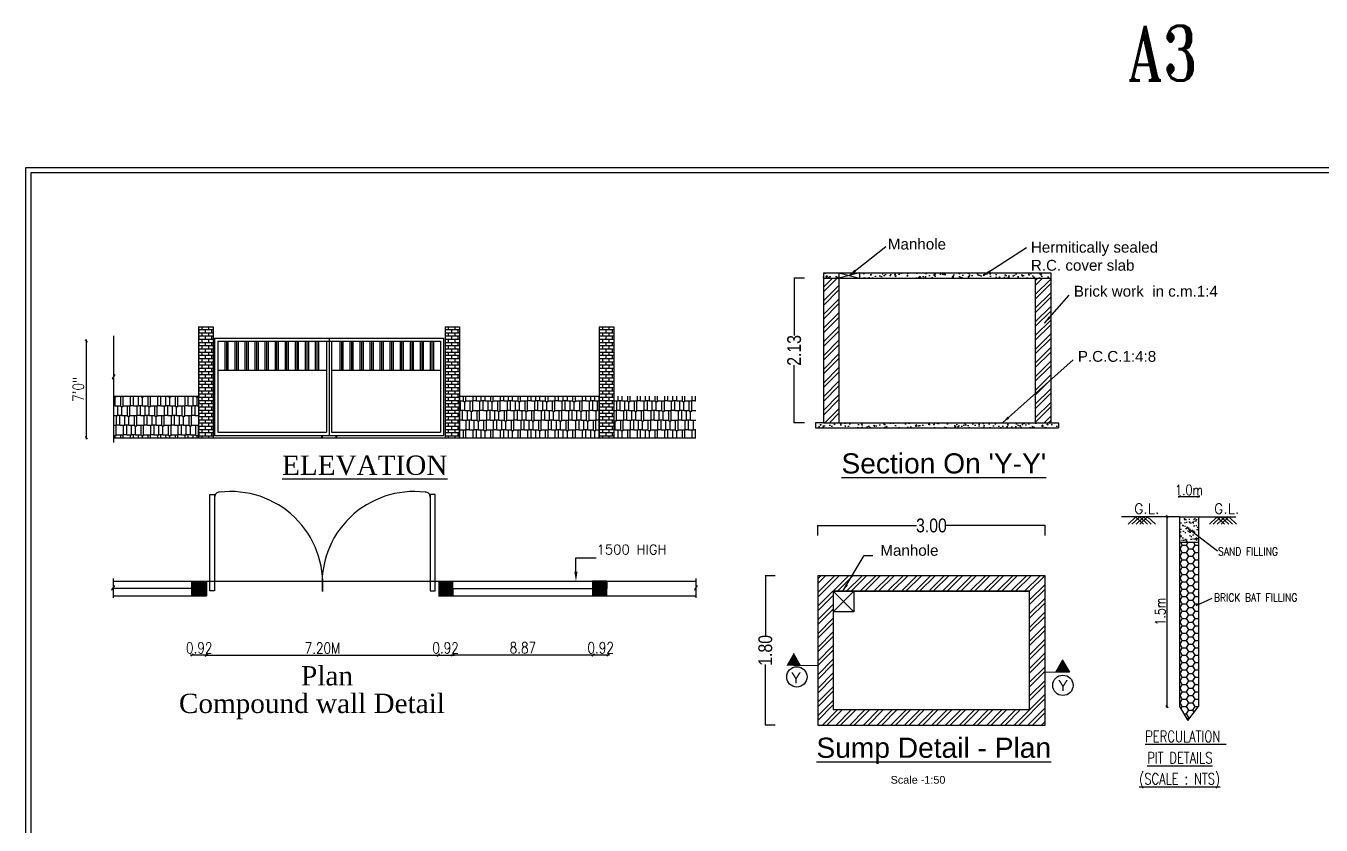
# Model space of a CAD drawing. Header units: metres. Extents: x 574 to 1032, y -195 to -67.
# Drawn here: x 774.5 to 863, y -121.4 to -66.8 of the extents above; entities that cross this region are included whole.
import ezdxf

# ---------------------------------------------------------------- set-up
doc = ezdxf.new("R2010")
doc.units = ezdxf.units.M
doc.header["$LTSCALE"] = 20
doc.header["$MEASUREMENT"] = 0
doc.header["$PDMODE"] = 2
for name, color, linetype, lineweight in [('A-DETL-GENF', 3, 'Continuous', 9), ('Doors', 5, 'Continuous', 15), ('others', 4, 'Continuous', 20), ('Walls', 1, 'Continuous', 30), ('Y', 2, 'Continuous', 18)]:
    doc.layers.add(name, color=color, linetype=linetype, lineweight=lineweight)
for name, color, linetype in [('Hat', 9, 'Continuous'), ('L4', 7, 'Continuous'), ('line', 1, 'Continuous'), ('RED', 1, 'Continuous'), ('TEXT', 3, 'Continuous'), ('txt', 2, 'Continuous')]:
    doc.layers.add(name, color=color, linetype=linetype)
doc.styles.add('RD', font='romand.shx', dxfattribs={"width": 0.8})
doc.styles.add('ROMANT', font='romant__.ttf')
doc.styles.add('RS', font='romans.shx', dxfattribs={"width": 0.8})
doc.styles.add('RT', font='romantic.ttf')
doc.styles.get("Standard").update_dxf_attribs({"font": 'arial.ttf'})
doc.styles.add('style1', font='ARIALN.TTF')
doc.styles.add('SWIS721LTCNBT', font='romans.shx')
doc.dimstyles.new('mohan', dxfattribs={"dimtxt": 9, "dimasz": 4.5, "dimexe": 4.5, "dimexo": 9, "dimgap": 0.0625, "dimtad": 0, "dimdec": 4, "dimzin": 0, "dimdsep": 46, "dimlunit": 4, "dimtxsty": 'Standard', "dimblk": 'ARCHTICK', "dimcen": 0.09, "dimclrd": 9, "dimclre": 9, "dimclrt": 7, "dimadec": 0, "dimazin": 0, "dimtfac": 1, "dimtdec": 4, "dimtix": 1, "dimtofl": 0, "dimtmove": 2, "dimatfit": 0, "dimfxl": 0, "dimtolj": 1, "dimtzin": 0, "dimlwd": -1, "dimarcsym": 0})
doc.dimstyles.new('my1', dxfattribs={"dimtxt": 0.23, "dimasz": 0.15, "dimexe": 0, "dimexo": 24, "dimgap": 0.1, "dimtad": 1, "dimtoh": 1, "dimzin": 3, "dimdsep": 46, "dimtxsty": 'RS', "dimblk": 'OBLIQUE', "dimcen": 0.09, "dimdle": 0.1, "dimse1": 1, "dimse2": 1, "dimclrd": 8, "dimclre": 256, "dimclrt": 210, "dimadec": 0, "dimazin": 0, "dimtfac": 0.1, "dimtofl": 0, "dimtmove": 0, "dimatfit": 3, "dimldrblk": 'OBLIQUE', "dimfxl": 0, "dimtolj": 1, "dimtzin": 0, "dimarcsym": 0})
doc.dimstyles.new('Rj Approval Inner', dxfattribs={"dimtxt": 0.23, "dimasz": 0.18, "dimexe": 0.18, "dimexo": 0.0625, "dimgap": 0.09, "dimtad": 0, "dimzin": 0, "dimdsep": 46, "dimtxsty": 'style1', "dimblk": 'OBLIQUE', "dimcen": 0.09, "dimclrd": 8, "dimclre": 8, "dimclrt": 256, "dimadec": 0, "dimazin": 0, "dimtfac": 1, "dimtofl": 0, "dimtmove": 1, "dimatfit": 3, "dimfxl": 0, "dimtolj": 1, "dimtzin": 0, "dimlwd": -1, "dimlwe": -1, "dimarcsym": 0})
pattern_1 = [(50, (20613.6865, 15947.0417), (7.1726018, -0.6275213), [0.75, -8.25]), (355, (20613.6865, 15947.042), (-1.3875133, 7.5219213), [0.6, -6.6]), (100.4514, (20614.284, 15946.9894), (5.7850938, 6.8943954), [0.637402, -7.0114211]), (46.1842, (20613.6865, 15949.042), (10.6724105, -1.65519), [1.125, -12.375]), (96.6356, (20614.576, 15948.904), (9.346627, 9.7411787), [0.956103, -10.51713]), (351.1842, (20613.687, 15949.042), (9.3466195, 9.741186), [0.9, -9.9]), (21, (20614.6865, 15948.5417), (5.9690705, -4.0261889), [0.75, -8.25]), (326, (20614.6865, 15948.542), (2.4331533, 7.2515005), [0.6, -6.6]), (71.4514, (20615.184, 15948.206), (8.4022263, 3.225305), [0.637402, -7.0114211]), (37.5, (20613.6865, 15947.0417), (0.12159855, 3.32893854), [0, -6.52, 0, -6.7, 0, -6.625]), (7.5, (20613.6865, 15947.0417), (2.63069537, 3.9441171), [0, -3.82, 0, -6.37, 0, -2.525]), (327.5, (20611.4565, 15947.0417), (5.33822436, -0.22554872), [0, -2.5, 0, -7.8, 0, -10.35]), (317.5, (20610.4565, 15947.0417), (5.8318617, 1.0010498), [0, -3.25, 0, -5.18, 0, -7.35])]

# ---------------------------------------------------------------- blocks, each defined once
blk = doc.blocks.new('_ArchTick')
at = {"color": 0, "linetype": 'ByBlock', "const_width": 0.15}
blk.add_lwpolyline([(-0.5, -0.5), (0.5, 0.5)], dxfattribs=at)
blk = doc.blocks.new('_Oblique')
at = {"color": 0, "linetype": 'ByBlock', "lineweight": -2}
blk.add_line((-0.5, -0.5), (0.5, 0.5), dxfattribs=at)
blk = doc.blocks.new('*D497')
at = {"color": 8, "ltscale": 100}
for p, q in [((-73.11, 17.05), (-73.11, 23)), ((-73.11, 22.82), (-15.71, 22.82)), ((58.89, 22.82), (1.49, 22.82)), ((58.89, 17.05), (58.89, 23))]:
    blk.add_line(p, q, dxfattribs=at)
at = {"layer": 'Defpoints', "color": 0, "ltscale": 100}
for p in [(58.89, 22.82), (-73.11, -11.86, 9.84), (58.89, -11.86, 9.84)]:
    blk.add_point(p, dxfattribs=at)
at = {"color": 8, "ltscale": 100, "xscale": 0.18, "yscale": 0.18, "zscale": 0.18, "rotation": 180}
blk.add_blockref('_Oblique', (-73.11, 22.82), dxfattribs=at)
at = {"color": 8, "ltscale": 100, "xscale": 0.18, "yscale": 0.18, "zscale": 0.18}
blk.add_blockref('_Oblique', (58.89, 22.82), dxfattribs=at)
at = {"ltscale": 100, "insert": (-7.11, 22.82), "char_height": 8, "attachment_point": 5, "style": 'style1'}
blk.add_mtext('\\A1;3.00', dxfattribs=at)
blk = doc.blocks.new('*D492')
at = {"color": 8, "ltscale": 100}
for p, q in [((-97.85, -6.31), (-103.74, -6.31)), ((-103.56, -6.31), (-103.56, -41.36)), ((-103.56, -93), (-103.56, -57.95)), ((-97.85, -93), (-103.74, -93))]:
    blk.add_line(p, q, dxfattribs=at)
at = {"layer": 'Defpoints', "color": 0, "ltscale": 100}
for p in [(-73.11, -6.31, 9.84), (-103.56, -93), (-73.11, -93, 9.84)]:
    blk.add_point(p, dxfattribs=at)
at = {"color": 8, "ltscale": 100, "xscale": 0.18, "yscale": 0.18, "zscale": 0.18}
for p, rotation in [((-103.56, -6.31), 90), ((-103.56, -93), 270)]:
    blk.add_blockref('_Oblique', p, dxfattribs=dict(at, rotation=rotation))
at = {"ltscale": 100, "insert": (-103.56, -49.65), "char_height": 8, "attachment_point": 5, "rotation": 90, "style": 'style1'}
blk.add_mtext('\\A1;1.80', dxfattribs=at)
blk = doc.blocks.new('*D496')
at = {"color": 8, "ltscale": 100}
for p, q in [((-80.8, 166.5), (-86.98, 166.5)), ((-86.8, 166.5), (-86.8, 133.17)), ((-86.8, 82.5), (-86.8, 115.84)), ((-80.8, 82.5), (-86.98, 82.5))]:
    blk.add_line(p, q, dxfattribs=at)
at = {"layer": 'Defpoints', "color": 0, "ltscale": 100}
for p in [(-86.8, 166.5), (-69.87, 166.5), (-72.12, 82.5)]:
    blk.add_point(p, dxfattribs=at)
at = {"color": 8, "ltscale": 100, "xscale": 0.18, "yscale": 0.18, "zscale": 0.18}
for p, rotation in [((-86.8, 166.5), 90), ((-86.8, 82.5), 270)]:
    blk.add_blockref('_Oblique', p, dxfattribs=dict(at, rotation=rotation))
at = {"ltscale": 100, "insert": (-86.8, 124.5), "char_height": 8, "attachment_point": 5, "rotation": 90, "style": 'style1'}
blk.add_mtext('\\A1;2.13', dxfattribs=at)
blk = doc.blocks.new('*D438')
at = {"layer": 'A-DETL-GENF', "color": 8, "lineweight": -2, "ltscale": 2}
blk.add_line((852.482, -100.25), (852.482, -113.407), dxfattribs=at)
at = {"layer": 'Defpoints', "color": 0, "ltscale": 2}
for p in [(853.347, -100.35), (852.482, -113.307), (853.347, -113.307)]:
    blk.add_point(p, dxfattribs=at)
at = {"layer": 'A-DETL-GENF', "color": 8, "lineweight": -2, "ltscale": 2, "xscale": 0.15, "yscale": 0.15, "zscale": 0.15}
for p, rotation in [((852.482, -100.35), 90), ((852.482, -113.307), 270)]:
    blk.add_blockref('_Oblique', p, dxfattribs=dict(at, rotation=rotation))
at = {"layer": 'A-DETL-GENF', "color": 210, "ltscale": 2, "insert": (852.032, -106.829), "char_height": 0.7, "attachment_point": 5, "rotation": 90, "style": 'RS'}
blk.add_mtext('\\A1;1.5m', dxfattribs=at)
blk = doc.blocks.new('*D430')
at = {"layer": 'A-DETL-GENF', "color": 8, "lineweight": -2, "ltscale": 2}
blk.add_line((853.247, -98.956), (854.742, -98.956), dxfattribs=at)
at = {"layer": 'Defpoints', "color": 0, "ltscale": 2}
for p in [(854.642, -98.956), (853.347, -100.35), (854.642, -100.35)]:
    blk.add_point(p, dxfattribs=at)
at = {"layer": 'A-DETL-GENF', "color": 8, "lineweight": -2, "ltscale": 2, "xscale": 0.15, "yscale": 0.15, "zscale": 0.15, "rotation": 180}
blk.add_blockref('_Oblique', (853.347, -98.956), dxfattribs=at)
at = {"layer": 'A-DETL-GENF', "color": 8, "lineweight": -2, "ltscale": 2, "xscale": 0.15, "yscale": 0.15, "zscale": 0.15}
blk.add_blockref('_Oblique', (854.642, -98.956), dxfattribs=at)
at = {"layer": 'A-DETL-GENF', "color": 210, "ltscale": 2, "insert": (853.994, -98.506), "char_height": 0.7, "attachment_point": 5, "style": 'RS'}
blk.add_mtext('\\A1;1.0m', dxfattribs=at)
blk = doc.blocks.new('A')
at = {"layer": 'Y'}
blk.add_circle((-0.07, -0.04), 0.467, dxfattribs=at)
blk = doc.blocks.new('*D439')
at = {"layer": 'A-DETL-GENF', "color": 8, "lineweight": -2, "ltscale": 2}
blk.add_line((785.533, -120.086), (800.414, -120.086), dxfattribs=at)
at = {"layer": 'Defpoints', "color": 0, "ltscale": 2}
for p in [(800.314, -118.628), (785.633, -120.086), (800.314, -120.086)]:
    blk.add_point(p, dxfattribs=at)
at = {"layer": 'A-DETL-GENF', "color": 8, "lineweight": -2, "ltscale": 2, "xscale": 0.15, "yscale": 0.15, "zscale": 0.15, "rotation": 180}
blk.add_blockref('_Oblique', (785.633, -120.086), dxfattribs=at)
at = {"layer": 'A-DETL-GENF', "color": 8, "lineweight": -2, "ltscale": 2, "xscale": 0.15, "yscale": 0.15, "zscale": 0.15}
blk.add_blockref('_Oblique', (800.314, -120.086), dxfattribs=at)
at = {"layer": 'A-DETL-GENF', "color": 210, "ltscale": 2, "insert": (792.974, -119.636), "char_height": 0.7, "attachment_point": 5, "style": 'RS'}
blk.add_mtext('\\A1;{\\Fromans|c1;7.20}M', dxfattribs=at)
blk = doc.blocks.new('*D433')
at = {"layer": 'A-DETL-GENF', "color": 8, "lineweight": -2, "ltscale": 2}
blk.add_line((785.733, -120.074), (784.618, -120.074), dxfattribs=at)
at = {"layer": 'Defpoints', "color": 0, "ltscale": 2}
for p in [(784.718, -117.535), (785.633, -118.398), (784.718, -120.074)]:
    blk.add_point(p, dxfattribs=at)
at = {"layer": 'A-DETL-GENF', "color": 8, "lineweight": -2, "ltscale": 2, "xscale": 0.15, "yscale": 0.15, "zscale": 0.15, "rotation": 180}
blk.add_blockref('_Oblique', (784.718, -120.074), dxfattribs=at)
at = {"layer": 'A-DETL-GENF', "color": 8, "lineweight": -2, "ltscale": 2, "xscale": 0.15, "yscale": 0.15, "zscale": 0.15}
blk.add_blockref('_Oblique', (785.633, -120.074), dxfattribs=at)
at = {"layer": 'A-DETL-GENF', "color": 210, "ltscale": 2, "insert": (785.175, -119.624), "char_height": 0.7, "attachment_point": 5, "style": 'RS'}
blk.add_mtext('\\A1;0.92', dxfattribs=at)
blk = doc.blocks.new('*D434')
at = {"layer": 'A-DETL-GENF', "color": 8, "lineweight": -2, "ltscale": 2}
blk.add_line((800.214, -120.074), (801.329, -120.074), dxfattribs=at)
at = {"layer": 'Defpoints', "color": 0, "ltscale": 2}
for p in [(801.229, -117.535), (800.314, -118.398), (801.229, -120.074)]:
    blk.add_point(p, dxfattribs=at)
at = {"layer": 'A-DETL-GENF', "color": 8, "lineweight": -2, "ltscale": 2, "xscale": 0.15, "yscale": 0.15, "zscale": 0.15, "rotation": 180}
blk.add_blockref('_Oblique', (800.314, -120.074), dxfattribs=at)
at = {"layer": 'A-DETL-GENF', "color": 8, "lineweight": -2, "ltscale": 2, "xscale": 0.15, "yscale": 0.15, "zscale": 0.15}
blk.add_blockref('_Oblique', (801.229, -120.074), dxfattribs=at)
at = {"layer": 'A-DETL-GENF', "color": 210, "ltscale": 2, "insert": (800.772, -119.624), "char_height": 0.7, "attachment_point": 5, "style": 'RS'}
blk.add_mtext('\\A1;0.92', dxfattribs=at)
blk = doc.blocks.new('*D435')
at = {"layer": 'A-DETL-GENF', "color": 8, "lineweight": -2, "ltscale": 2}
blk.add_line((801.129, -120.064), (810.199, -120.064), dxfattribs=at)
at = {"layer": 'Defpoints', "color": 0, "ltscale": 2}
for p in [(801.229, -118.435), (810.099, -119.41), (810.099, -120.064)]:
    blk.add_point(p, dxfattribs=at)
at = {"layer": 'A-DETL-GENF', "color": 8, "lineweight": -2, "ltscale": 2, "xscale": 0.15, "yscale": 0.15, "zscale": 0.15, "rotation": 180}
blk.add_blockref('_Oblique', (801.229, -120.064), dxfattribs=at)
at = {"layer": 'A-DETL-GENF', "color": 8, "lineweight": -2, "ltscale": 2, "xscale": 0.15, "yscale": 0.15, "zscale": 0.15}
blk.add_blockref('_Oblique', (810.099, -120.064), dxfattribs=at)
at = {"layer": 'A-DETL-GENF', "color": 210, "ltscale": 2, "insert": (805.664, -119.614), "char_height": 0.7, "attachment_point": 5, "style": 'RS'}
blk.add_mtext('\\A1;8.87', dxfattribs=at)
blk = doc.blocks.new('*D436')
at = {"layer": 'A-DETL-GENF', "color": 8, "lineweight": -2, "ltscale": 2}
blk.add_line((810.034, -120.069), (811.149, -120.069), dxfattribs=at)
at = {"layer": 'Defpoints', "color": 0, "ltscale": 2}
for p in [(811.049, -115.901), (810.134, -116.764), (811.049, -120.069)]:
    blk.add_point(p, dxfattribs=at)
at = {"layer": 'A-DETL-GENF', "color": 8, "lineweight": -2, "ltscale": 2, "xscale": 0.15, "yscale": 0.15, "zscale": 0.15, "rotation": 180}
blk.add_blockref('_Oblique', (810.134, -120.069), dxfattribs=at)
at = {"layer": 'A-DETL-GENF', "color": 8, "lineweight": -2, "ltscale": 2, "xscale": 0.15, "yscale": 0.15, "zscale": 0.15}
blk.add_blockref('_Oblique', (811.049, -120.069), dxfattribs=at)
at = {"layer": 'A-DETL-GENF', "color": 210, "ltscale": 2, "insert": (810.592, -119.619), "char_height": 0.7, "attachment_point": 5, "style": 'RS'}
blk.add_mtext('\\A1;0.92', dxfattribs=at)
blk = doc.blocks.new('*D437')
at = {"layer": 'A-DETL-GENF', "color": 8, "lineweight": -2, "ltscale": 2}
blk.add_line((778.032, -106.417), (778.032, -100.1), dxfattribs=at)
at = {"layer": 'Defpoints', "color": 0, "ltscale": 2}
for p in [(778.032, -100.2), (779.025, -100.2), (779.025, -106.317)]:
    blk.add_point(p, dxfattribs=at)
at = {"layer": 'A-DETL-GENF', "color": 8, "lineweight": -2, "ltscale": 2, "xscale": 0.15, "yscale": 0.15, "zscale": 0.15}
for p, rotation in [((778.032, -100.2), 90), ((778.032, -106.317), 270)]:
    blk.add_blockref('_Oblique', p, dxfattribs=dict(at, rotation=rotation))
at = {"layer": 'A-DETL-GENF', "color": 210, "ltscale": 2, "insert": (777.516, -103.259), "char_height": 0.7, "attachment_point": 5, "rotation": 90, "style": 'RS'}
blk.add_mtext('\\A1;{\\Fromans|c1;7}\'0"', dxfattribs=at)
blk = doc.blocks.new('10')
at = {"layer": 'Hat'}
h = blk.add_hatch(dxfattribs=at)
h.set_pattern_fill('AR-CONC', color=256, style=0)
h.set_pattern_definition(pattern_1)
h.paths.add_polyline_path([(62.125, 169.505), (-48.875, 169.505), (-48.875, 166.505), (62.125, 166.505)])
h.paths.add_polyline_path([(-60.875, 169.505), (-69.875, 169.505), (-69.875, 166.505), (-60.875, 166.505)])
h.paths.add_polyline_path([(62.125, 82.505), (-69.875, 82.505), (-69.875, 79.505), (62.125, 79.505)])
h = blk.add_hatch(dxfattribs=at)
h.set_pattern_fill('ANSI32', color=256, scale=15, style=0)
h.set_pattern_definition([(45, (10304.906, 8058.273), (-3.9774756, 3.9774756), []), (45, (10307.5575, 8058.273), (-3.9774756, 3.9774756), [])])
h.paths.add_polyline_path([(-60.875, 166.505), (-69.875, 166.505), (-69.875, 82.505), (-60.875, 82.505)])
h.paths.add_polyline_path([(62.125, 166.505), (53.125, 166.505), (53.125, 82.505), (62.125, 82.505)])
h = blk.add_hatch(dxfattribs=at)
h.set_pattern_fill('AR-CONC', color=256, style=0)
h.set_pattern_definition(pattern_1)
h.paths.add_polyline_path([(-74.375, 82.505), (-74.375, 79.505), (-69.875, 79.505), (-69.875, 82.505)])
h.paths.add_polyline_path([(62.125, 82.505), (62.125, 79.505), (66.625, 79.505), (66.625, 82.505)])
h = blk.add_hatch(dxfattribs=at)
h.set_pattern_fill('ANSI32', color=256, scale=15, style=0)
h.set_pattern_definition([(45, (10301.6726, 7729.8153), (-3.9774756, 3.9774756), []), (45, (10304.324, 7729.8153), (-3.9774756, 3.9774756), [])])
h.paths.add_polyline_path([(-73.108, -6.31), (-73.108, -93), (58.892, -93), (58.892, -6.31)])
h.paths.add_polyline_path([(-64.108, -15.31), (-64.108, -84), (49.892, -84), (49.892, -15.31)], flags=16)
for p, q in [((-60.875, 169.505), (-48.875, 166.505)), ((-48.875, 169.505), (-60.875, 166.505)), ((-48.875, 169.505), (-48.875, 166.505)), ((-64.108, -15.31), (-52.108, -27.31)), ((-52.108, -15.31), (-64.108, -27.31))]:
    blk.add_line(p, q)
at = {"linetype": 'ByBlock', "ltscale": 7}
for centre in [(-85.263, -65.034), (69.253, -69.961)]:
    blk.add_circle(centre, 5.905, dxfattribs=at)
at = {"layer": 'others'}
for p, q in [((-83.047, -58.52), (-87.188, -51.347)), ((-73.093, -58.52), (-87.188, -58.52)), ((64.926, -62.252), (69.067, -55.08)), ((69.067, -55.08), (73.208, -62.252)), ((58.892, -62.377), (73.109, -62.377))]:
    blk.add_line(p, q, dxfattribs=at)
for points in [[(-87.188, -51.347), (-83.047, -58.52), (-87.188, -51.347), (-91.329, -58.52)], [(69.067, -55.08), (64.926, -62.252), (69.067, -55.08), (73.208, -62.252)]]:
    blk.add_solid(points, dxfattribs=at)
at = {"layer": 'Walls'}
for p, q in [((-69.875, 169.505), (-69.875, 82.505)), ((-69.875, 169.505), (62.125, 169.505)), ((-69.875, 166.505), (62.125, 166.505)), ((-60.875, 169.505), (-60.875, 82.505)), ((53.125, 166.505), (53.125, 82.505)), ((62.125, 169.505), (62.125, 82.505)), ((-69.875, 82.505), (-74.375, 82.505)), ((-74.375, 82.505), (-74.375, 79.505)), ((-74.375, 79.505), (66.625, 79.505)), ((-69.875, 82.505), (66.625, 82.505)), ((66.625, 82.505), (66.625, 79.505)), ((58.892, -6.31), (-73.108, -6.31)), ((-73.108, -6.31), (-73.108, -93)), ((58.892, -93), (58.892, -6.31)), ((-64.108, -15.31), (49.892, -15.31)), ((49.892, -15.31), (-64.108, -15.31)), ((-64.108, -15.31), (-64.108, -84)), ((-52.108, -15.31), (-52.108, -27.31)), ((49.892, -84), (49.892, -15.31)), ((-52.108, -27.31), (-64.108, -27.31)), ((-64.108, -84), (49.892, -84)), ((-73.108, -93), (58.892, -93))]:
    blk.add_line(p, q, dxfattribs=at)
at = {"layer": 'TEXT'}
for p in [(-32.404, 183.095), (-36.761, 5.264)]:
    blk.add_text('Manhole', height=6.3, dxfattribs=at).set_placement(p)
at = {"layer": 'TEXT', "attachment_point": 1}
for s, insert, char_height, width in [('Hermitically sealed\\PR.C. cover slab', (50.635, 187.568), 6.3, 232.9913), ('Brick work  in c.m.1:4', (75.588, 162.014), 6.3, 106.46864), ('P.C.C.1:4:8', (77.908, 124.181), 6.3, 70.77592), ("{\\L Section On 'Y-Y'}", (-63.889, 64.76), 11.7, 207.92281), ('Y', (-88.678, -62.485), 6.3, 12.6), ('Y', (66.377, -66.945), 6.3, 12.6), ('{\\LSump Detail - Plan}', (-73.891, -100.329, 9.842), 11.7, 207.92281), ('Scale -1:50', (-30.8, -122.56, -9.842), 4.5, 43.06094)]:
    blk.add_mtext(s, dxfattribs=dict(at, insert=insert, char_height=char_height, width=width))
at = {"color": 1, "ltscale": 100}
for base, p1, p2, text, picture, middle in [((-86.798, 166.505), (-72.125, 82.505), (-69.875, 166.505), '2.13', '*D496', (-86.798, 124.505)), ((-103.556, -93, -9.842), (-73.108, -6.31), (-73.108, -93), '1.80', '*D492', (-103.556, -49.655, -9.842))]:
    dim = blk.add_linear_dim(base=base, p1=p1, p2=p2, angle=90, text=text, dimstyle='Rj Approval Inner', override={"dimtxt": 8, "dimexo": 0.625, "dimfxl": 6, "dimarcsym": 1}, dxfattribs=at)
    dim.commit()
    dim.dimension.update_dxf_attribs({"geometry": picture, "text_midpoint": middle})
dim = blk.add_linear_dim(base=(58.892, 22.82, -9.842), p1=(-73.108, -11.857), p2=(58.892, -11.857), text='3.00', dimstyle='Rj Approval Inner', override={"dimtxt": 8, "dimexo": 0.625, "dimfxl": 6, "dimarcsym": 1}, dxfattribs=at)
dim.commit()
dim.dimension.update_dxf_attribs({"geometry": '*D497', "text_midpoint": (-7.108, 22.82, -9.842)})
at = {"layer": 'TEXT'}
for points in [[(-54.875, 168.005), (-33.514, 184.919)], [(23.022, 167.923), (48.03, 184.262)], [(58.515, 140.328), (72.93, 156.627)], [(34.203, 82.505), (75.211, 119.054)], [(-58.518, -15.31), (-46.18, 5.396), (-41.142, 5.396)]]:
    blk.add_leader(points, dimstyle='mohan', override={"dimasz": 4.5, "dimgap": 0.0625, "dimtad": 0, "dimfxl": 0.5}, dxfattribs=at)
blk = doc.blocks.new('53')
at = {"layer": 'Hat'}
h = blk.add_hatch(dxfattribs=at)
h.set_pattern_fill('AR-B816', color=256, scale=0.819174, style=0)
h.set_pattern_definition([(0, (191.37651, -286.3897), (0, 0.20390884), []), (90, (191.37651, -286.3897), (-0.20390884, 0.20390884), [0.20390884, -0.20390884])])
h.paths.add_polyline_path([(786.056, -99.301), (785.141, -99.301), (785.141, -106.317), (786.056, -106.317)])
h = blk.add_hatch(dxfattribs=at)
h.set_pattern_fill('AR-B816', color=256, scale=0.819174, style=0)
h.set_pattern_definition([(0, (206.97308, -286.3897), (0, 0.20390884), []), (90, (206.97308, -286.3897), (-0.20390884, 0.20390884), [0.20390884, -0.20390884])])
h.paths.add_polyline_path([(801.653, -99.301), (800.738, -99.301), (800.738, -106.317), (801.653, -106.317)])
h = blk.add_hatch(dxfattribs=at)
h.set_pattern_fill('AR-B816', color=256, scale=0.819174, style=0)
h.set_pattern_definition([(0, (216.73458, -286.3897), (0, 0.20390884), []), (90, (216.73458, -286.3897), (-0.20390884, 0.20390884), [0.20390884, -0.20390884])])
h.paths.add_polyline_path([(811.414, -99.301), (810.499, -99.301), (810.499, -106.317), (811.414, -106.317)])
h = blk.add_hatch(dxfattribs=at)
h.set_pattern_fill('AR-RSHKE', color=256, scale=1.638348, style=0)
h.set_pattern_definition([(0, (201.35014, -258.3917), (1.29991884, 0.6117265), [0.30586326, -0.25488605, 0.35684047, -0.1529316, 0.4587949, -0.20390884]), (0, (201.656, -258.36624), (1.29991884, 0.6117265), [0.25488605, -0.968567, 0.2039088, -0.30586326]), (0, (202.2677, -258.42996), (1.29991884, 0.6117265), [0.1529316, -1.5802935]), (90, (201.35014, -258.39173), (-0.43330628, 0.6117265), [0.5862379, -1.8606681]), (90, (201.656, -258.39173), (-0.43330628, 0.6117265), [0.5734936, -1.8734124]), (90, (201.9109, -258.39173), (-0.43330628, 0.6117265), [0.5352607, -1.9116454]), (90, (202.26773, -258.42996), (-0.43330628, 0.6117265), [0.5862379, -1.8606681]), (90, (202.42066, -258.42996), (-0.43330628, 0.6117265), [0.5862379, -1.8606681]), (90, (202.87945, -258.39173), (-0.43330628, 0.6117265), [0.5607493, -1.8861567])])
h.paths.add_polyline_path([(785.141, -103.694), (779.807, -103.694), (779.726, -103.694), (779.726, -106.317), (785.141, -106.317)])
h = blk.add_hatch(dxfattribs=at)
h.set_pattern_fill('AR-RSHKE', color=256, scale=1.638348, style=0)
h.set_pattern_definition([(0, (-2582.1749, 1570.9785), (1.29991884, 0.61172651), [0.30586326, -0.25488605, 0.35684047, -0.15293163, 0.45879488, -0.20390884]), (0, (-2581.86906, 1571.004), (1.29991884, 0.61172651), [0.25488605, -0.96856698, 0.20390884, -0.30586326]), (0, (-2581.25733, 1570.94026), (1.29991884, 0.61172651), [0.15293163, -1.5802935]), (90, (-2582.1749, 1570.9785), (-0.43330628, 0.61172651), [0.5862379, -1.86066814]), (90, (-2581.86906, 1570.9785), (-0.43330628, 0.61172651), [0.5734936, -1.87341244]), (90, (-2581.61417, 1570.9785), (-0.43330628, 0.61172651), [0.5352607, -1.91164535]), (90, (-2581.25733, 1570.94026), (-0.43330628, 0.61172651), [0.5862379, -1.86066814]), (90, (-2581.1044, 1570.94026), (-0.43330628, 0.61172651), [0.5862379, -1.86066814]), (90, (-2580.6456, 1570.9785), (-0.43330628, 0.61172651), [0.5607493, -1.88615675])])
h.paths.add_polyline_path([(801.653, -103.694), (801.653, -106.317), (810.499, -106.317), (810.499, -103.694)])
h.paths.add_polyline_path([(811.414, -103.694), (811.414, -106.317), (816.607, -106.317), (816.607, -103.694)])
for p, q in [((779.748, -99.878), (779.748, -102.389)), ((785.141, -99.301), (785.141, -106.317)), ((786.056, -99.301), (786.056, -106.317)), ((786.151, -100.018), (786.151, -106.177)), ((793.397, -100.018), (793.397, -106.177)), ((800.643, -100.018), (800.643, -106.177)), ((800.738, -99.301), (800.738, -106.317)), ((801.653, -99.301), (801.653, -106.317)), ((810.499, -99.301), (810.499, -106.317)), ((811.414, -99.301), (811.414, -106.317)), ((786.35, -100.216), (786.35, -105.978)), ((793.244, -100.216), (793.244, -105.978)), ((793.549, -100.216), (793.549, -105.978)), ((800.444, -100.216), (800.444, -105.978)), ((779.839, -102.318), (779.661, -102.595)), ((779.748, -102.389), (779.839, -102.318)), ((786.35, -102.047), (793.244, -102.047)), ((779.661, -102.595), (779.748, -102.526)), ((779.748, -102.526), (779.748, -106.613)), ((779.748, -103.694), (785.141, -103.694)), ((779.807, -103.694), (785.141, -103.694)), ((801.653, -103.694), (810.499, -103.694)), ((801.653, -103.694), (810.499, -103.694)), ((801.653, -106.317), (801.653, -103.694)), ((810.499, -106.317), (810.499, -103.694)), ((811.414, -103.694), (811.414, -106.317)), ((779.748, -106.317), (816.607, -106.317)), ((786.151, -106.177), (793.397, -106.177)), ((786.35, -105.978), (793.244, -105.978)), ((792.918, -106.177), (792.918, -106.317)), ((792.969, -106.177), (792.969, -106.317)), ((793.397, -106.177), (800.643, -106.177)), ((793.549, -105.978), (800.444, -105.978)), ((793.819, -106.177), (793.819, -106.317)), ((793.869, -106.177), (793.869, -106.317)), ((809.025, -114.795), (809.025, -113.92)), ((809.025, -113.92), (810.31, -113.92)), ((779.719, -115.221), (779.719, -115.74)), ((779.719, -115.407), (784.913, -115.407)), ((785.633, -115.407), (800.314, -115.407)), ((800.314, -115.407), (816.607, -115.407)), ((810.991, -115.407), (816.607, -115.407)), ((816.607, -115.221), (816.607, -115.74)), ((779.81, -115.669), (779.633, -115.946)), ((779.633, -115.946), (779.719, -115.877)), ((784.718, -115.864), (779.716, -115.864)), ((779.719, -115.74), (779.81, -115.669)), ((779.719, -115.877), (779.719, -116.444)), ((779.719, -116.322), (784.913, -116.322)), ((779.72, -116.322), (784.913, -116.322)), ((800.314, -116.322), (816.607, -116.322)), ((801.229, -115.864), (810.076, -115.864)), ((816.698, -115.669), (816.521, -115.946)), ((816.521, -115.946), (816.607, -115.877)), ((816.607, -115.74), (816.698, -115.669)), ((816.607, -115.877), (816.607, -116.444))]:
    blk.add_line(p, q)
blk.add_solid([(809.127, -114.795), (808.923, -114.795), (809.025, -115.407)])
for p, q in [((785.141, -99.301), (786.056, -99.301)), ((786.151, -100.018), (800.643, -100.018)), ((800.738, -99.301), (801.653, -99.301)), ((810.499, -99.301), (811.414, -99.301)), ((786.35, -100.216), (800.444, -100.216)), ((786.794, -100.216), (786.794, -102.047)), ((786.896, -100.216), (786.896, -102.047)), ((786.997, -100.216), (786.997, -102.047)), ((787.43, -100.216), (787.43, -102.047)), ((787.532, -100.216), (787.532, -102.047)), ((787.633, -100.216), (787.633, -102.047)), ((788.066, -100.216), (788.066, -102.047)), ((788.168, -100.216), (788.168, -102.047)), ((788.269, -100.216), (788.269, -102.047)), ((788.702, -100.216), (788.702, -102.047)), ((788.804, -100.216), (788.804, -102.047)), ((788.906, -100.216), (788.906, -102.047)), ((789.338, -100.216), (789.338, -102.047)), ((789.44, -100.216), (789.44, -102.047)), ((789.542, -100.216), (789.542, -102.047)), ((789.974, -100.216), (789.974, -102.047)), ((790.076, -100.216), (790.076, -102.047)), ((790.178, -100.216), (790.178, -102.047)), ((790.61, -100.216), (790.61, -102.047)), ((790.712, -100.216), (790.712, -102.047)), ((790.814, -100.216), (790.814, -102.047)), ((791.246, -100.216), (791.246, -102.047)), ((791.348, -100.216), (791.348, -102.047)), ((791.45, -100.216), (791.45, -102.047)), ((791.883, -100.216), (791.883, -102.047)), ((791.984, -100.216), (791.984, -102.047)), ((792.086, -100.216), (792.086, -102.047)), ((792.519, -100.216), (792.519, -102.047)), ((792.62, -100.216), (792.62, -102.047)), ((792.722, -100.216), (792.722, -102.047)), ((794.072, -100.216), (794.072, -102.047)), ((794.174, -100.216), (794.174, -102.047)), ((794.275, -100.216), (794.275, -102.047)), ((794.708, -100.216), (794.708, -102.047)), ((794.81, -100.216), (794.81, -102.047)), ((794.911, -100.216), (794.911, -102.047)), ((795.344, -100.216), (795.344, -102.047)), ((795.446, -100.216), (795.446, -102.047)), ((795.547, -100.216), (795.547, -102.047)), ((795.98, -100.216), (795.98, -102.047)), ((796.082, -100.216), (796.082, -102.047)), ((796.183, -100.216), (796.183, -102.047)), ((796.616, -100.216), (796.616, -102.047)), ((796.718, -100.216), (796.718, -102.047)), ((796.819, -100.216), (796.819, -102.047)), ((797.252, -100.216), (797.252, -102.047)), ((797.354, -100.216), (797.354, -102.047)), ((797.456, -100.216), (797.456, -102.047)), ((797.888, -100.216), (797.888, -102.047)), ((797.99, -100.216), (797.99, -102.047)), ((798.092, -100.216), (798.092, -102.047)), ((798.524, -100.216), (798.524, -102.047)), ((798.626, -100.216), (798.626, -102.047)), ((798.728, -100.216), (798.728, -102.047)), ((799.16, -100.216), (799.16, -102.047)), ((799.262, -100.216), (799.262, -102.047)), ((799.364, -100.216), (799.364, -102.047)), ((799.796, -100.216), (799.796, -102.047)), ((799.898, -100.216), (799.898, -102.047)), ((800, -100.216), (800, -102.047)), ((793.549, -102.047), (800.444, -102.047)), ((785.633, -115.407), (785.633, -116.322)), ((810.076, -115.407), (810.076, -115.864)), ((810.076, -115.407), (810.076, -116.322)), ((810.991, -115.407), (810.076, -115.407)), ((810.991, -115.407), (810.991, -115.864)), ((810.991, -116.322), (810.991, -115.407)), ((784.718, -115.864), (784.718, -116.322)), ((784.718, -116.322), (785.633, -116.322)), ((800.314, -116.322), (801.229, -116.322)), ((801.229, -116.322), (800.314, -116.322)), ((801.229, -115.864), (801.229, -116.322)), ((810.076, -115.864), (810.991, -115.864)), ((810.076, -116.322), (810.991, -116.322))]:
    blk.add_line(p, q, dxfattribs=at)
at = {"layer": 'Hat', "linetype": 'Continuous'}
for p, q in [((785.844, -109.918), (786.149, -109.918)), ((785.844, -116.018), (785.844, -109.918)), ((786.149, -109.918), (786.149, -116.018)), ((800.104, -109.918), (799.799, -109.918)), ((799.799, -109.918), (799.799, -116.018)), ((800.104, -116.018), (800.104, -109.918)), ((784.718, -116.322), (784.718, -115.407)), ((784.718, -115.407), (785.633, -115.407)), ((801.229, -116.322), (801.229, -115.407)), ((785.633, -116.322), (784.718, -116.322)), ((786.149, -116.018), (785.844, -116.018)), ((799.799, -116.018), (800.104, -116.018)), ((800.314, -116.322), (801.229, -116.322))]:
    blk.add_line(p, q, dxfattribs=at)
for centre, major_axis, start_param, end_param in [((786.454, -110.073), (-0.216, 0.216), -0.827943, 0.785398), ((799.493, -110.073), (0.216, 0.216), 5.497787, 7.111129)]:
    blk.add_ellipse(centre, major_axis=major_axis, ratio=1, start_param=start_param, end_param=end_param, dxfattribs=at)
at = {"layer": 'Hat'}
for centre, start_param, end_param in [((787.17, -115.552), 5.409908, 7.189505), ((798.778, -115.552), 0.664477, 2.444074)]:
    blk.add_ellipse(centre, major_axis=(4.12, 4.12), ratio=1, start_param=start_param, end_param=end_param, dxfattribs=at)
at = {"layer": 'Hat', "linetype": 'Continuous'}
for points in [[(784.718, -115.407), (785.633, -115.407), (784.718, -116.322), (785.633, -116.322)], [(801.229, -115.407), (800.314, -115.407), (801.229, -116.322), (800.314, -116.322)]]:
    blk.add_solid(points, dxfattribs=at)
at = {"layer": 'Hat'}
blk.add_solid([(810.076, -115.407), (810.991, -115.407), (810.076, -116.322), (810.991, -116.322)], dxfattribs=at)
at = {"layer": 'Doors', "xscale": 0.1019544187092455, "yscale": 0.1019544187092455, "zscale": 0.1019544187092455}
blk.add_blockref('A', (785.023, -115.507), dxfattribs=at)
at = {"layer": 'TEXT'}
for s, height, style, p in [('%%uELEVATION', 1.22345, 'RT', (790.42, -108.671)), ('1500 HIGH', 0.6117, 'RD', (810.334, -113.701)), ('Plan', 1.2235, 'RT', (791.625, -122)), ('Compound wall Detail', 1.22345, 'RT', (783.893, -123.746))]:
    blk.add_text(s, height=height, dxfattribs=dict(at, style=style)).set_placement(p)
at = {"layer": 'A-DETL-GENF', "ltscale": 2}
dim = blk.add_linear_dim(base=(778.032, -100.2), p1=(779.025, -106.317), p2=(779.025, -100.2), angle=90, text='{\\Fromans|c1;7}\'0"', dimstyle='my1', override={"dimtxt": 0.7, "dimpost": '\\X'}, dxfattribs=at)
dim.commit()
dim.dimension.update_dxf_attribs({"geometry": '*D437', "text_midpoint": (777.516, -103.259)})
for base, p1, p2, picture, middle in [((811.0492, -120.0693), (810.1341, -116.7645), (811.0492, -115.901), '*D436', (810.5916, -120.0693)), ((801.2294, -120.074), (800.3143, -118.398), (801.2294, -117.5345), '*D434', (800.7719, -120.074))]:
    dim = blk.add_linear_dim(base=base, p1=p1, p2=p2, angle=180, dimstyle='my1', override={"dimtxt": 0.7, "dimpost": '\\X'}, dxfattribs=at)
    dim.commit()
    dim.dimension.update_dxf_attribs({"geometry": picture, "text_midpoint": middle, "dimtype": 128})
dim = blk.add_linear_dim(base=(784.7177, -120.074), p1=(785.6329, -118.398), p2=(784.7177, -117.5345), dimstyle='my1', override={"dimtxt": 0.7, "dimpost": '\\X'}, dxfattribs=at)
dim.commit()
dim.dimension.update_dxf_attribs({"geometry": '*D433', "text_midpoint": (785.1753, -120.074), "dimtype": 128})
dim = blk.add_linear_dim(base=(800.314, -120.086), p1=(785.633, -120.086), p2=(800.314, -118.628), text='{\\Fromans|c1;7.20}M', dimstyle='my1', override={"dimtxt": 0.7, "dimpost": '\\X'}, dxfattribs=at)
dim.commit()
dim.dimension.update_dxf_attribs({"geometry": '*D439', "text_midpoint": (792.974, -119.636)})
dim = blk.add_linear_dim(base=(810.099, -120.064), p1=(801.229, -118.435), p2=(810.099, -119.41), dimstyle='my1', override={"dimtxt": 0.7, "dimpost": '\\X'}, dxfattribs=at)
dim.commit()
dim.dimension.update_dxf_attribs({"geometry": '*D435', "text_midpoint": (805.664, -119.614)})

msp = doc.modelspace()

# ---------------------------------------------------------------- hatches: boundary and pattern name
at = {"layer": 'Hat', "lineweight": -3}
h = msp.add_hatch(dxfattribs=at)
h.set_pattern_fill('AR-SAND', color=256, scale=0.231381, style=0)
h.set_pattern_definition([(37.5, (635.7489, -358.26782), (-0.01457545, 0.44583), [0, -0.3516988, 0, -0.39334732, 0, -0.37599376]), (7.5, (635.7489, -358.2678), (0.4094923, 0.6529903), [0, -0.18973224, 0, -0.31699166, 0, -0.1214749]), (327.5, (635.4643, -358.26782), (0.72055256, 0.0013094), [0, -0.1156904, 0, -0.4164854, 0, -0.54374483]), (317.5, (635.4643, -358.2678), (0.6955599, 0.2030773), [0, -0.0578452, 0, -0.2730293, 0, -0.31236405])])
h.paths.add_polyline_path([(853.34661, -102.08708), (854.64234, -102.08708), (854.64234, -100.35015), (853.34661, -100.35015)])
h = msp.add_hatch(dxfattribs=at)
h.set_pattern_fill('HONEY', color=256, scale=2.313808, style=0)
h.set_pattern_definition([(0, (635.7489, -358.26782), (0.43383896, 0.25047704), [0.289226, -0.57845194]), (120, (635.7489, -358.26782), (-0.43383896, 0.25047704), [0.289226, -0.57845194]), (60, (635.7489, -358.26782), (9e-10, 0.50095408), [-0.57845194, 0.289226])])
h.paths.add_polyline_path([(854.64234, -102.08708), (853.34661, -102.08708), (853.34661, -113.30747), (853.90911, -114.27243), (854.64234, -113.30747)])

# ---------------------------------------------------------------- linework, layer by layer
at = {"lineweight": -3}
for p, q in [((853.8891, -101.09089), (855.93366, -102.67694)), ((853.34661, -102.08708), (854.64234, -102.08708)), ((854.47862, -106.41763), (855.57427, -105.89647))]:
    msp.add_line(p, q, dxfattribs=at)
at = {"layer": 'L4', "ltscale": 1.5}
for points in [[(774.47031, -76.45965), (942.46142, -76.45965), (942.46142, -195.44748), (774.47031, -195.44748)], [(774.82235, -76.81169), (942.10938, -76.81169), (942.10938, -195.09545), (774.82235, -195.09545)]]:
    msp.add_lwpolyline(points, close=True, dxfattribs=at)
at = {"layer": 'line', "lineweight": -3}
for p, q in [((853.34661, -100.35015), (849.38878, -100.35015)), ((850.36004, -100.35015), (849.83018, -100.85329)), ((850.62345, -100.35015), (850.09359, -100.85329)), ((850.34541, -100.35015), (850.87527, -100.85329)), ((850.90149, -100.35015), (850.37163, -100.85329)), ((850.62345, -100.35015), (851.15331, -100.85329)), ((851.1649, -100.35015), (850.63504, -100.85329)), ((850.88686, -100.35015), (851.41672, -100.85329)), ((851.1649, -100.35015), (851.69476, -100.85329)), ((853.34661, -100.35015), (853.34661, -113.30747)), ((854.64234, -100.35015), (854.64234, -113.30747)), ((855.91374, -100.35015), (855.38388, -100.85329)), ((856.17715, -100.35015), (855.64728, -100.85329)), ((855.8991, -100.35015), (856.42896, -100.85329)), ((856.45519, -100.35015), (855.92533, -100.85329)), ((856.17715, -100.35015), (856.70701, -100.85329)), ((856.7186, -100.35015), (856.18874, -100.85329)), ((856.44056, -100.35015), (856.97042, -100.85329)), ((856.7186, -100.35015), (857.24846, -100.85329)), ((853.34661, -113.30747), (853.90911, -114.27243)), ((853.90911, -114.27243), (854.64234, -113.30747))]:
    msp.add_line(p, q, dxfattribs=at)
at = {"layer": 'line'}
msp.add_line((853.34661, -100.35015), (857.20401, -100.35015), dxfattribs=at)

# ---------------------------------------------------------------- block references
at = {"layer": 'RED', "color": 1, "xscale": 1.08, "yscale": 1.08, "zscale": 1.08}
msp.add_blockref('53', (-61.67047, 19.88777), dxfattribs=at)
at = {"layer": 'Walls', "color": 2, "xscale": 0.1177458550979068, "yscale": 0.1177458550979068, "zscale": 0.1177458550979068}
msp.add_blockref('10', (837.22004, -103.62794, 1.28768), dxfattribs=at)

# ---------------------------------------------------------------- texts
at = {"lineweight": -3, "style": 'SWIS721LTCNBT'}
for p in [(850.24456, -100.13662), (855.71045, -100.13662)]:
    msp.add_text('G.L.', height=0.694142, dxfattribs=at).set_placement(p)
at = {"layer": 'txt', "color": 7, "style": 'ROMANT', "width": 0.75}
msp.add_text('A3', height=3.729213, dxfattribs=at).set_placement((849.79678, -70.51425))
at = {"layer": 'txt', "lineweight": -3}
for s, height, style, width, p in [('SAND FILLING', 0.5398885, 'RS', 0.85, (855.98018, -102.98515)), ('BRICK BAT FILLING', 0.5398885, 'RS', 0.85, (855.69962, -106.1346)), ('%%UPERCULATION ', 0.7712693, 'ROMANT', 0.75, (850.99777, -115.73894)), ('%%UPIT DETAILS', 0.7712693, 'ROMANT', 0.75, (851.13582, -117.21017))]:
    msp.add_text(s, height=height, dxfattribs=dict(at, style=style, width=width)).set_placement(p)
at = {"layer": 'txt', "style": 'ROMANT', "width": 0.75}
msp.add_text('%%u(SCALE : NTS)', height=0.7712693, dxfattribs=at).set_placement((850.58743, -118.64069))

# ---------------------------------------------------------------- dimensions: what is measured, and where the dimension line sits
at = {"layer": 'A-DETL-GENF', "ltscale": 2}
dim = msp.add_linear_dim(base=(854.64234, -98.95564), p1=(853.34661, -100.35015), p2=(854.64234, -100.35015), text='1.0m', dimstyle='my1', override={"dimtxt": 0.7, "dimpost": '\\X'}, dxfattribs=at)
dim.commit()
dim.dimension.update_dxf_attribs({"geometry": '*D430', "text_midpoint": (853.99447, -98.95564), "dimtype": 160})
dim = msp.add_linear_dim(base=(852.48182, -113.30747), p1=(853.34661, -100.35015), p2=(853.34661, -113.30747), angle=90, text='1.5m', dimstyle='my1', override={"dimtxt": 0.7, "dimpost": '\\X'}, dxfattribs=at)
dim.commit()
dim.dimension.update_dxf_attribs({"geometry": '*D438', "text_midpoint": (852.03182, -106.82881)})

doc.saveas('drawing.dxf')
